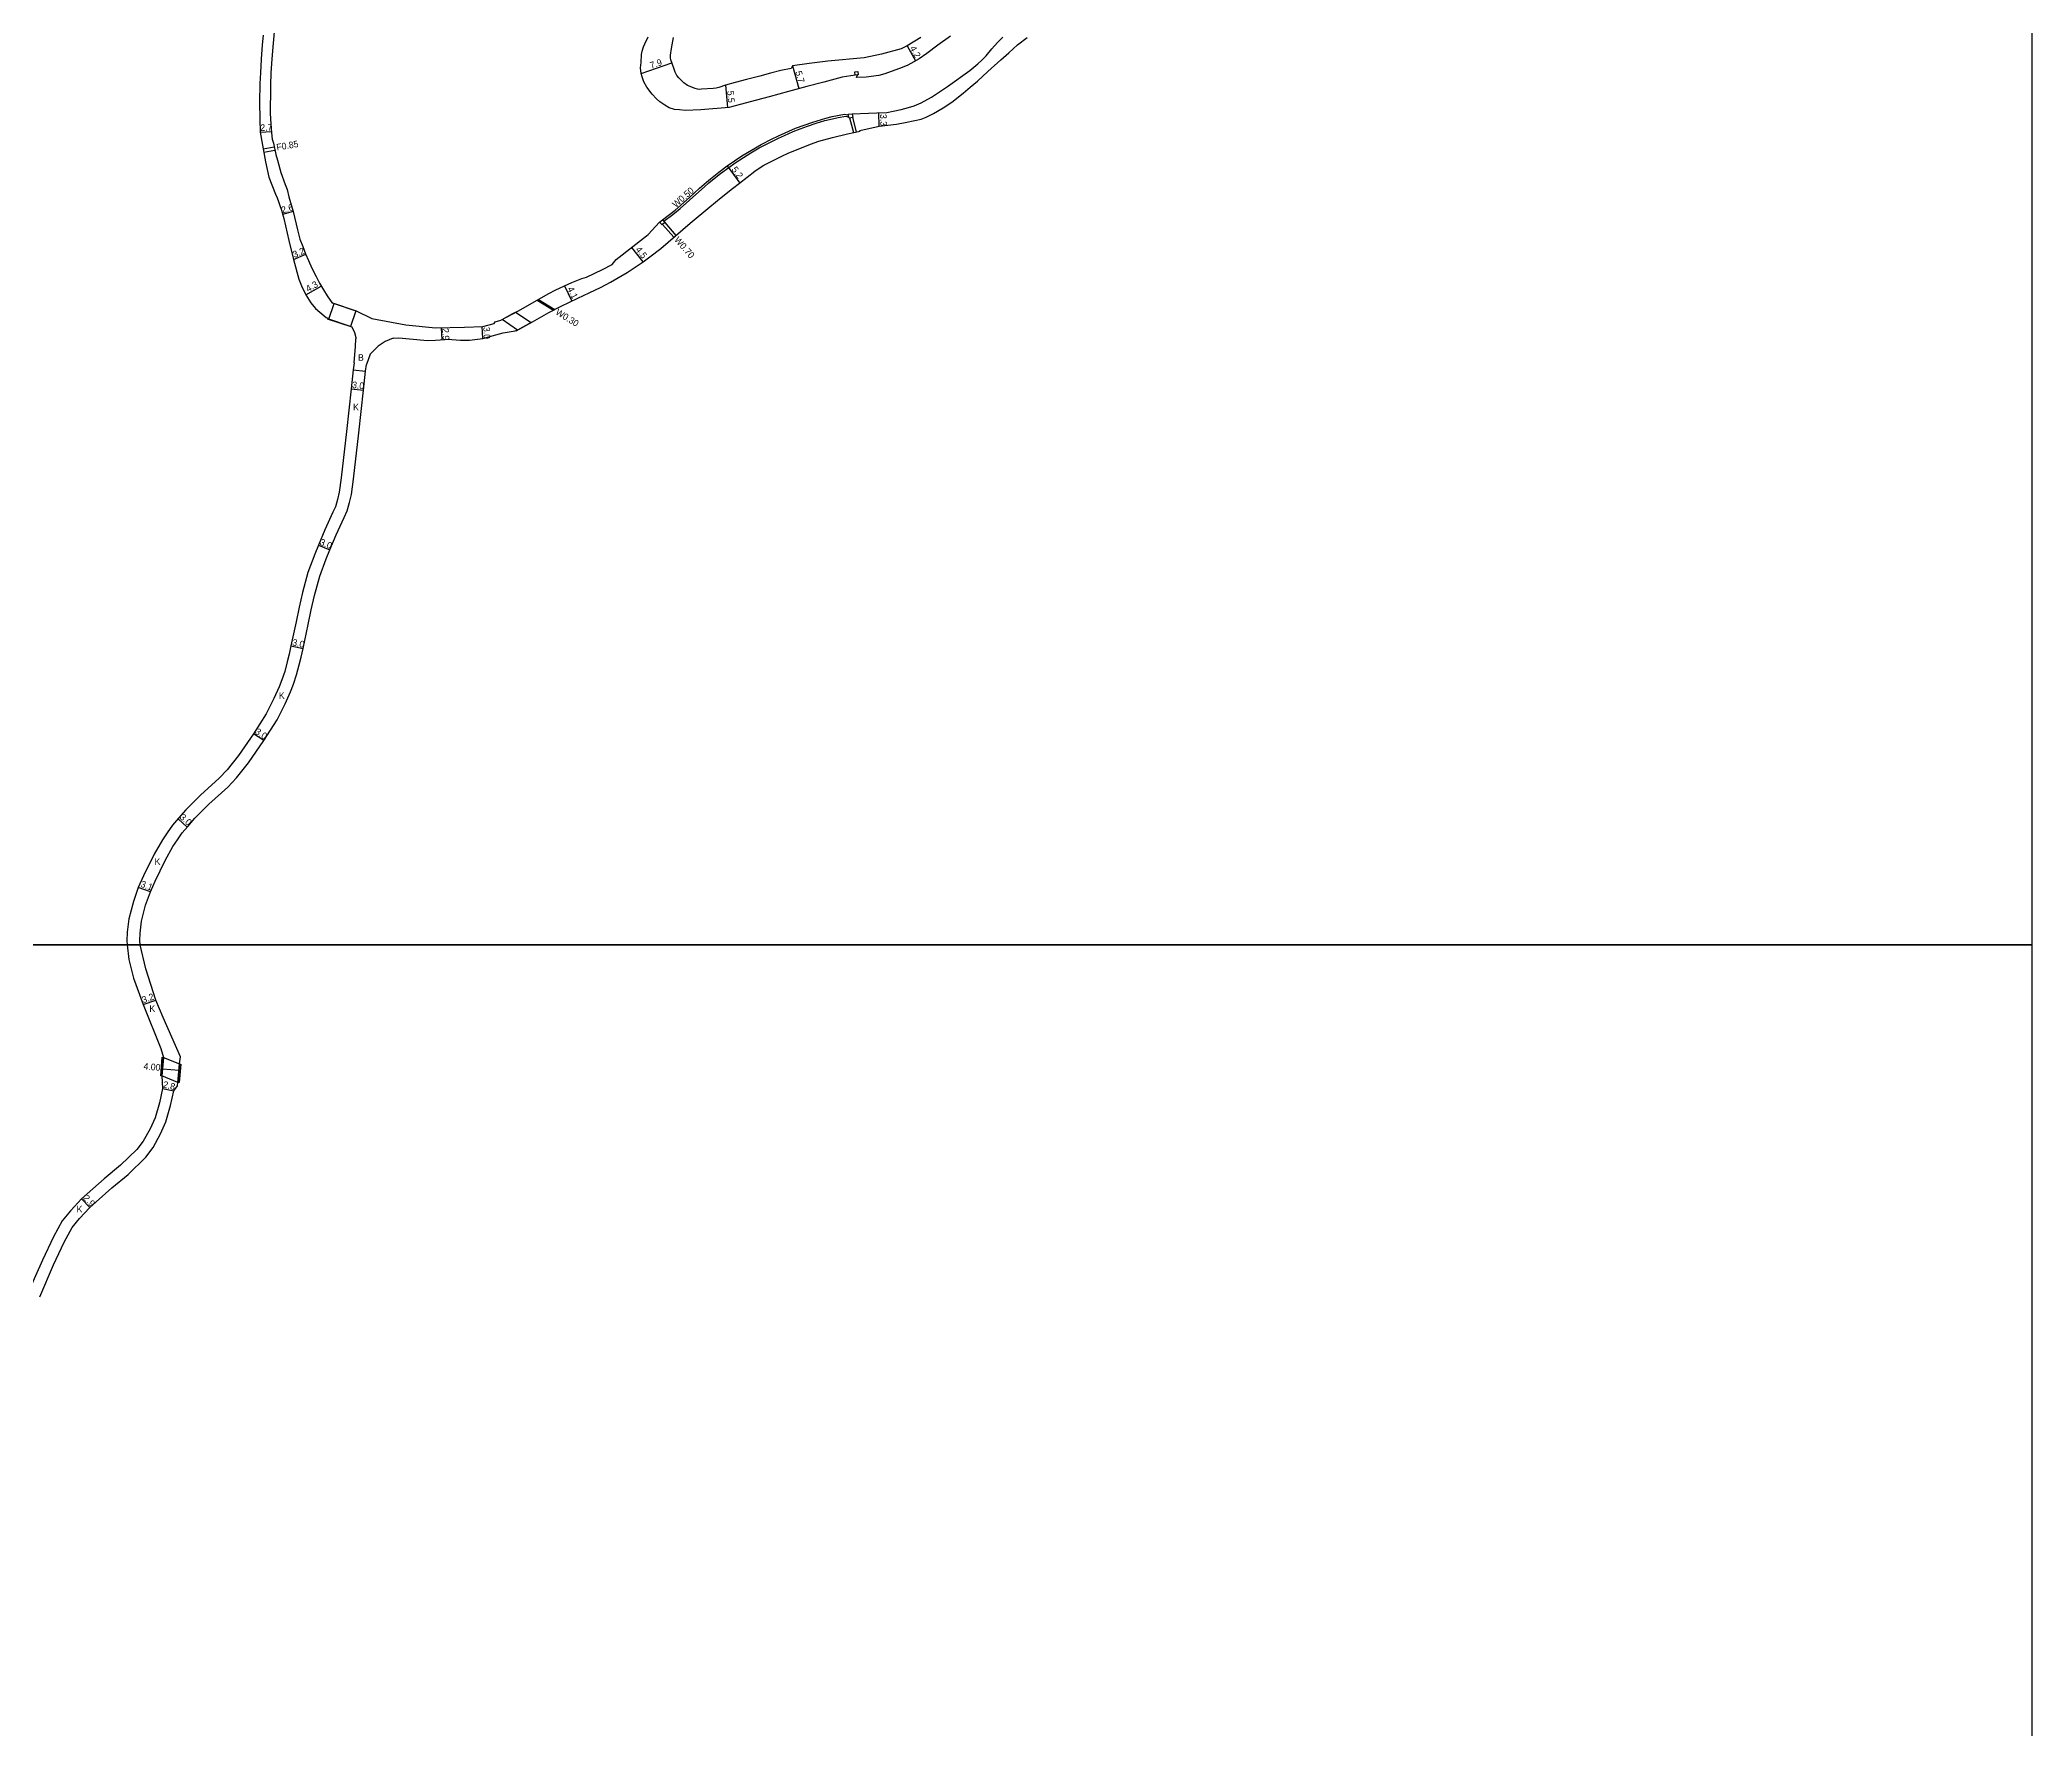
# Model space of a CAD drawing. Header units: metres. Extents: x 0 to 2400, y -93000 to -90000.
# Drawn here: x 1117.8 to 1600, y -91389.9 to -90980.9 of the extents above; entities that cross this region are included whole.
import ezdxf

# ---------------------------------------------------------------- set-up
doc = ezdxf.new("R2010")
doc.units = ezdxf.units.M
doc.header["$LTSCALE"] = 2.5
for name, color, linetype in [('側溝・桝', 7, 'Continuous'), ('図郭', 7, 'Continuous'), ('幅員', 7, 'Continuous'), ('舗装', 7, 'Continuous'), ('道路', 7, 'Continuous')]:
    doc.layers.add(name, color=color, linetype=linetype)
doc.styles.get("Standard").update_dxf_attribs({"font": ''})
doc.styles.get('Standard').set_extended_font_data('@MS PGothic')

msp = doc.modelspace()

# ---------------------------------------------------------------- linework, layer by layer
at = {"layer": '側溝・桝', "ltscale": 0.5, "flags": 128}
for points in [[(1315.04, -90988.67), (1315.8, -90988.59), (1315.88, -90989.4), (1315.72, -90989.41), (1315.11, -90989.48)], [(1313.67, -90999.85), (1313.45, -90999.06), (1313.43, -90998.95), (1314.39, -90998.81), (1314.57, -90999.69)], [(1267.82, -91025.06), (1268.53, -91024.47), (1269.1, -91025.13), (1268.45, -91025.71)]]:
    msp.add_lwpolyline(points, close=True, dxfattribs=at)
for points in [[(1268.84, -91024.83), (1271.03, -91023.21), (1272.8, -91021.77), (1275.03, -91019.76), (1276.59, -91018.34), (1278.67, -91016.48), (1279.71, -91015.56), (1281.03, -91014.46), (1282.55, -91013.29), (1284.58, -91011.82), (1286.14, -91010.72), (1288.09, -91009.41), (1289.89, -91008.29), (1291.93, -91007.09), (1293.83, -91006.08), (1296.59, -91004.73), (1298.04, -91004.06), (1300.13, -91003.12), (1301.86, -91002.44), (1303.59, -91001.8), (1305.7, -91001.1), (1307.77, -91000.46), (1309.62, -91000.03), (1311, -90999.72), (1312.87, -90999.43), (1313.61, -90999.63)], [(1313.78, -90999.83), (1314.76, -91003.35)], [(1314.47, -90999.71), (1315.41, -91003.21)], [(1171.85, -91007.27), (1174.53, -91006.84)], [(1171.99, -91008.11), (1174.69, -91007.66)], [(1268.54, -91025.63), (1271.26, -91028.72)], [(1269.06, -91025.17), (1271.76, -91028.29)]]:
    msp.add_lwpolyline(points, dxfattribs=at)
at = {"layer": '側溝・桝', "ltscale": 0.5, "elevation": 7.6, "flags": 128}
for points in [[(1238.17, -91043.93), (1242.12, -91046.35)], [(1238.48, -91043.75), (1242.44, -91046.2)]]:
    msp.add_lwpolyline(points, dxfattribs=at)
at = {"layer": '図郭'}
for points in [[(800, -91200), (1600, -91200), (1600, -90600), (800, -90600)], [(800, -91800), (1600, -91800), (1600, -91200), (800, -91200)]]:
    msp.add_lwpolyline(points, close=True, dxfattribs=at)
at = {"layer": '幅員', "flags": 128}
for points in [[(1327.7, -90982.39), (1329.72, -90986.03)], [(1263.35, -90989.08), (1270.81, -90986.47)], [(1299.96, -90987.22), (1301.5, -90992.74)], [(1283.8, -90991.89), (1284.25, -90997.33)], [(1320.99, -91001.82), (1320.91, -90998.56)], [(1171.16, -91003.25), (1173.86, -91003.1)], [(1284.13, -91011.46), (1287.23, -91015.58)], [(1179.09, -91022.45), (1176.57, -91023.19)], [(1263.87, -91034.7), (1261.1, -91031.17)], [(1179.23, -91034.1), (1182.19, -91032.82)], [(1182.19, -91042.68), (1185.9, -91040.52)], [(1244.79, -91040.44), (1246.59, -91044.18)], [(1214.93, -91050.61), (1215.09, -91053.53)], [(1225.01, -91053.25), (1224.9, -91050.3)]]:
    msp.add_lwpolyline(points, dxfattribs=at)
at = {"layer": '幅員'}
for points in [[(1193.16, -91065.41), (1196.15, -91065.74)], [(1185.24, -91103.26), (1188.02, -91104.4)], [(1178.58, -91127.66), (1181.51, -91128.29)], [(1172.05, -91150.56), (1169.51, -91148.96)], [(1153.5, -91171.51), (1151.27, -91169.5)], [(1144.57, -91187.15), (1141.64, -91186.12)], [(1142.85, -91214.48), (1145.86, -91213.41)], [(1147.51, -91229.99), (1151.5, -91230.32)], [(1147.51, -91234.76), (1150.24, -91235.37)], [(1127.87, -91261.53), (1129.89, -91263.62)]]:
    msp.add_lwpolyline(points, dxfattribs=at)
at = {"layer": '舗装'}
msp.add_lwpolyline([(1193.67, -91060.83), (1196.65, -91061.17)], dxfattribs=at)
at = {"layer": '道路', "ltscale": 0.5}
for points in [[(1171.87, -90979.82), (1171.64, -90982.11), (1171.37, -90985.62), (1171.2, -90988.88), (1171.09, -90991.52), (1170.95, -90996.01), (1171.02, -91000.11), (1171.16, -91003.25), (1172.39, -91010.42), (1173.26, -91014.17), (1174.84, -91018.27), (1175.26, -91019.19), (1175.58, -91020.03), (1175.87, -91020.99), (1176.27, -91022.17), (1176.86, -91024.18), (1178.1, -91029.51), (1179.23, -91034.1), (1180.51, -91038.89), (1181.14, -91040.51), (1182.19, -91042.68), (1183.38, -91044.62), (1184.53, -91045.96), (1187.12, -91048.14), (1187.44, -91048.25), (1187.38, -91048.44), (1193.32, -91050.43), (1193.97, -91051.78), (1194.27, -91052.98), (1194.33, -91053.33)], [(1174.55, -90978.96), (1174.13, -90983.58), (1173.97, -90985.63), (1173.74, -90988.93), (1173.63, -90991.91), (1173.64, -90994.1), (1173.59, -90997.03), (1173.6, -90998.76), (1173.76, -91001.24), (1173.88, -91003.45), (1174.02, -91004.97), (1174.34, -91005.92), (1174.9, -91008.71), (1175.32, -91010.08), (1176.11, -91013.02), (1177.23, -91015.97), (1177.65, -91017.19), (1178.1, -91018.96), (1179.09, -91022.45), (1180.16, -91026.89), (1180.76, -91029.15), (1181.45, -91030.96), (1182.14, -91032.69), (1182.85, -91034.33), (1183.68, -91036.18), (1184.66, -91038.18), (1185.48, -91039.8), (1186.45, -91041.46), (1187.34, -91042.92), (1188.63, -91044.79), (1188.67, -91044.61), (1194.35, -91046.55), (1198.2, -91048.35), (1206.36, -91049.94), (1213.54, -91050.64), (1220.56, -91050.47), (1225.01, -91050.29), (1227.8, -91049.62), (1228.03, -91049.17), (1229.38, -91048.79), (1233.47, -91046.59), (1240.99, -91042.33), (1242.56, -91041.55), (1244.79, -91040.44), (1246.57, -91039.69), (1248.96, -91038.73), (1250.13, -91038.4), (1253.98, -91036.5), (1256.34, -91035.31), (1257.31, -91034.13), (1264.68, -91028.37), (1265.08, -91028.02), (1267.82, -91025.06), (1268.53, -91024.47), (1271.57, -91022.14), (1275.07, -91019.05), (1277.49, -91016.79), (1279.13, -91015.38), (1280.12, -91014.55), (1282.16, -91012.92), (1284.13, -91011.46), (1285.94, -91010.19), (1287.75, -91009), (1290.05, -91007.59), (1292.4, -91006.27), (1294.91, -91004.96), (1296.6, -91004.13), (1300.72, -91002.31), (1304.86, -91000.84), (1308.08, -90999.85), (1309.55, -90999.5), (1312.59, -90998.91), (1313.45, -90999.06), (1313.43, -90998.95), (1314.39, -90998.81), (1318.35, -90998.64), (1320.41, -90998.57), (1322.77, -90998.51), (1324.36, -90998.21), (1326.29, -90997.78), (1328.04, -90997.33), (1329.39, -90996.92), (1331.11, -90996.14), (1333.63, -90994.78), (1337.45, -90992.25), (1342.9, -90988.38), (1344.86, -90986.72), (1345.82, -90985.84), (1346.83, -90984.78), (1348.22, -90983.07), (1349.63, -90981.57), (1350.88, -90980.28)], [(1338.23, -90980.04), (1335.18, -90982.23), (1332.49, -90984.21), (1330.64, -90985.52), (1329.33, -90986.25), (1327.85, -90987.03), (1326.52, -90987.61), (1322.29, -90989.16), (1320.84, -90989.54), (1317.84, -90989.98), (1315.43, -90990.04), (1315.72, -90989.41), (1314.08, -90989.6), (1312.01, -90989.93), (1307.55, -90991.13), (1303.43, -90992.2), (1299.02, -90993.43), (1294.34, -90994.7), (1289.71, -90995.95), (1285.18, -90997.18), (1284.63, -90997.3), (1277.81, -90997.86), (1273.99, -90998), (1272.63, -90997.89), (1271.44, -90997.75), (1270.09, -90997.35), (1269.04, -90996.77), (1267.87, -90995.94), (1267.03, -90995.23), (1266.02, -90994.05), (1264.74, -90992.37), (1264.03, -90991.05), (1263.58, -90989.89), (1263.35, -90989.08), (1263.2, -90987.7), (1263.36, -90986.42), (1263.42, -90984.48), (1263.59, -90983.66), (1263.88, -90982.62), (1264.22, -90981.86), (1265.04, -90980.17)]]:
    msp.add_lwpolyline(points, dxfattribs=at)
at = {"layer": '道路', "ltscale": 0.5, "elevation": 7.6}
for points in [[(1210.74, -91053.64), (1211.67, -91053.7), (1213.6, -91053.61), (1216.94, -91053.42), (1217.5, -91053.46), (1219.66, -91053.65), (1221.84, -91053.6), (1225.01, -91053.25), (1228.2, -91052.35), (1229.94, -91051.89), (1232.89, -91051.35), (1232.98, -91051.29), (1233.1, -91051.38), (1237.08, -91049.17), (1241, -91046.91), (1244.01, -91045.42), (1248.01, -91043.49), (1250.75, -91042.18), (1253.66, -91040.8), (1255.91, -91039.59), (1259.93, -91037.22), (1263.87, -91034.7), (1265.46, -91033.49), (1268.15, -91031.45), (1275.17, -91025.31), (1279.94, -91021.31), (1282.72, -91019.06), (1285.45, -91016.92), (1287.15, -91015.64), (1290.87, -91012.71), (1292.18, -91011.8), (1293.01, -91011.27), (1295.63, -91009.98), (1297.55, -91009.02), (1298.94, -91008.33), (1304.37, -91006.15), (1306.34, -91005.49), (1309.64, -91004.59), (1313.25, -91003.67), (1316.32, -91003.02), (1316.29, -91002.83), (1320.99, -91001.82), (1325.17, -91001.3), (1327.26, -91000.96), (1329.6, -91000.48), (1331.14, -91000.1), (1332.34, -90999.63), (1334.07, -90998.76), (1336.48, -90997.38), (1338.51, -90995.97), (1341.29, -90993.8), (1342.96, -90992.4), (1344.71, -90990.9), (1347.28, -90988.59), (1350.38, -90985.75), (1352.3, -90984.04), (1354.45, -90982.17), (1356.75, -90980.36)], [(1331.07, -90980.39), (1327.7, -90982.39), (1326.31, -90983.09), (1321.51, -90984.4), (1317.36, -90985.26), (1308.53, -90986.05), (1304, -90986.68), (1299.96, -90987.22), (1299.68, -90987.82), (1297.15, -90988.36), (1294.69, -90988.99), (1292.09, -90989.7), (1288.86, -90990.51), (1286.06, -90991.26), (1283.8, -90991.89), (1282.11, -90992.47), (1281.48, -90992.65), (1280.75, -90992.73), (1277.92, -90992.89), (1277.47, -90992.93), (1276.97, -90992.89), (1276.45, -90992.74), (1274.53, -90991.94), (1273.68, -90991.29), (1272.49, -90990.12), (1271.96, -90989.56), (1271.59, -90988.73), (1271.28, -90987.8), (1270.56, -90985.77), (1270.46, -90985.26), (1270.45, -90984.61), (1270.68, -90983), (1271.19, -90980.32)], [(1203.32, -91053.18), (1204.74, -91053.09), (1210.74, -91053.64)]]:
    msp.add_lwpolyline(points, dxfattribs=at)
at = {"layer": '道路', "ltscale": 0.5, "flags": 128}
for points in [[(1189.06, -91044.75), (1194.33, -91046.54), (1193.02, -91050.33), (1187.77, -91048.57)], [(1229.73, -91048.59), (1232.31, -91047.21), (1232.94, -91046.87), (1236.69, -91049.39), (1233.46, -91051.18)]]:
    msp.add_lwpolyline(points, close=True, dxfattribs=at)
at = {"layer": '道路'}
for points in [[(1193.86, -91059.15), (1194.22, -91055.14), (1194.33, -91053.33)], [(1203.32, -91053.18), (1201.42, -91053.94), (1199.7, -91055.04), (1197.74, -91057.04), (1196.84, -91059.48)], [(1193.86, -91059.15), (1193.67, -91060.83), (1193.16, -91065.41), (1192.01, -91075.77)], [(1195, -91076.1), (1196.15, -91065.74), (1196.65, -91061.17), (1196.84, -91059.48)], [(1192.01, -91075.77), (1190.78, -91086.92), (1190.27, -91090.42), (1189.87, -91092.18), (1189.34, -91093.95), (1188.76, -91095.29), (1186.77, -91099.55), (1185.24, -91103.26), (1184.34, -91105.46), (1182.69, -91109.86), (1181.37, -91114.73), (1180.58, -91118.26), (1179.82, -91121.81), (1178.58, -91127.66), (1178.14, -91129.68), (1177.66, -91131.49), (1177.07, -91133.84), (1176.41, -91135.88), (1175.76, -91137.57), (1174.47, -91140.38), (1172.61, -91144.05), (1169.51, -91148.96), (1165.88, -91154.18), (1163.18, -91157.62), (1161.21, -91159.66), (1156.67, -91163.76), (1153.14, -91167.33), (1151.39, -91169.36), (1149.9, -91171.02), (1148.61, -91172.92), (1147.47, -91174.63), (1145.52, -91178.09)], [(1148.14, -91179.56), (1150.02, -91176.21), (1151.1, -91174.6), (1152.27, -91172.87), (1153.65, -91171.34), (1155.35, -91169.36), (1158.74, -91165.93), (1163.3, -91161.82), (1165.44, -91159.6), (1168.29, -91155.98), (1172.05, -91150.56), (1175.22, -91145.53), (1177.18, -91141.68), (1178.52, -91138.73), (1179.24, -91136.88), (1179.95, -91134.66), (1180.56, -91132.24), (1181.06, -91130.38), (1181.51, -91128.29), (1182.76, -91122.43), (1183.51, -91118.9), (1184.29, -91115.45), (1185.55, -91110.78), (1187.13, -91106.55), (1188.02, -91104.4), (1189.52, -91100.75), (1191.5, -91096.52), (1192.16, -91094.98), (1192.77, -91092.94), (1193.22, -91090.97), (1193.75, -91087.31), (1195, -91076.1)], [(1145.52, -91178.09), (1142.88, -91183.3), (1141.64, -91186.12), (1140.46, -91189.48), (1139.34, -91193.74), (1138.96, -91196.93), (1138.89, -91199.04), (1138.95, -91200)], [(1142.06, -91200), (1142, -91198.99), (1142.06, -91197.16), (1142.39, -91194.32), (1143.42, -91190.39), (1144.57, -91187.15), (1145.69, -91184.6), (1148.14, -91179.56)], [(1138.95, -91200), (1139.32, -91203.59), (1140.45, -91208.08), (1142.85, -91214.48), (1147.1, -91225.12), (1147.74, -91227.27), (1147.37, -91231.75)], [(1151.82, -91227.14), (1147.68, -91217.59), (1145.86, -91213.41), (1143.47, -91205.86), (1142.06, -91200)], [(1147.44, -91227.24), (1147.74, -91227.27), (1147.37, -91231.75), (1147.07, -91231.72), (1147.44, -91227.24)], [(1151.1, -91234.16), (1151.25, -91233.33), (1151.62, -91228.85), (1151.82, -91227.14)], [(1151.62, -91228.85), (1151.92, -91228.87), (1151.55, -91233.35), (1151.25, -91233.33), (1151.62, -91228.85)], [(1147.37, -91231.75), (1147.51, -91234.76)], [(1147.51, -91234.76), (1146.74, -91238.22), (1145.69, -91241.86), (1144.48, -91244.55), (1142.86, -91247.57), (1141.31, -91249.56), (1137.36, -91253.34)], [(1139.21, -91255.57), (1143.44, -91251.38), (1145.21, -91249.1), (1146.99, -91245.8), (1148.32, -91242.83), (1149.46, -91238.91), (1150.24, -91235.37)], [(1150.24, -91235.37), (1151.1, -91234.16)], [(1137.36, -91253.34), (1133.37, -91256.66), (1127.87, -91261.53), (1125.21, -91264.37), (1123.2, -91266.85), (1121.1, -91270.68), (1118.47, -91276.32), (1115.09, -91283.97)], [(1117.82, -91285.23), (1121.12, -91277.49), (1123.69, -91271.99), (1125.62, -91268.48), (1127.39, -91266.28), (1129.89, -91263.62), (1135.26, -91258.86), (1139.21, -91255.57)]]:
    msp.add_lwpolyline(points, dxfattribs=at)
msp.add_lwpolyline([(1151.62, -91228.85), (1151.25, -91233.33), (1147.37, -91231.75), (1147.74, -91227.27)], close=True, dxfattribs=at)

# ---------------------------------------------------------------- texts
at = {"layer": '側溝・桝'}
for s, rotation, p in [('F0.85', 9.5453, (1175.22, -91007.74)), ('W0.50', 41.3681, (1271.74, -91021.65)), ('W0.70', 310.8977, (1271.25, -91029.42)), ('W0.30', 328.2641, (1242.47, -91047.28))]:
    msp.add_text(s, height=1.6, rotation=rotation, dxfattribs=at).set_placement(p)
at = {"layer": '幅員'}
for s, rotation, p in [('4.2', 299.0816, (1328.29, -90982.95)), ('7.9', 19.2952, (1265.81, -90987.95)), ('5.7', 285.6248, (1300.63, -90988.69)), ('5.5', 274.686, (1284.17, -90993.31)), ('2.7', 3.0373, (1171.23, -91002.99)), ('3.3', 271.4658, (1321.17, -90998.9)), ('5.2', 306.9505, (1285.11, -91012.35)), ('2.6', 16.383, (1176.53, -91022.94)), ('3.2', 23.3643, (1179.44, -91033.74)), ('4.5', 308.0121, (1261.88, -91031.76)), ('4.3', 30.2501, (1182.79, -91042.04)), ('4.1', 295.7544, (1245.42, -91041.17)), ('3.0', 272.2214, (1225.16, -91050.46)), ('2.9', 273.216, (1215.19, -91050.78)), ('3.0', 353.6594, (1193.33, -91065.19)), ('3.0', 337.6823, (1185.42, -91103.11)), ('3.0', 347.8967, (1178.8, -91127.5)), ('3.0', 327.7719, (1169.73, -91148.81)), ('3.0', 317.9588, (1151.51, -91169.33)), ('3.1', 340.5712, (1142.06, -91185.92)), ('3.2', 19.4451, (1142.86, -91214.17)), ('4.00', 355.266, (1142.87, -91230.18)), ('2.8', 347.5274, (1147.53, -91234.54)), ('2.9', 314.2045, (1128.17, -91261.48))]:
    msp.add_text(s, height=1.6, rotation=rotation, dxfattribs=at).set_placement(p)
at = {"layer": '舗装'}
for s, p in [('B', (1194.82, -91058.63)), ('K', (1193.63, -91070.63)), ('K', (1175.67, -91140.46)), ('K', (1145.6, -91180.65)), ('K', (1144.33, -91216.24)), ('K', (1126.72, -91264.79))]:
    msp.add_text(s, height=1.6, dxfattribs=at).set_placement(p)

doc.saveas('drawing.dxf')
